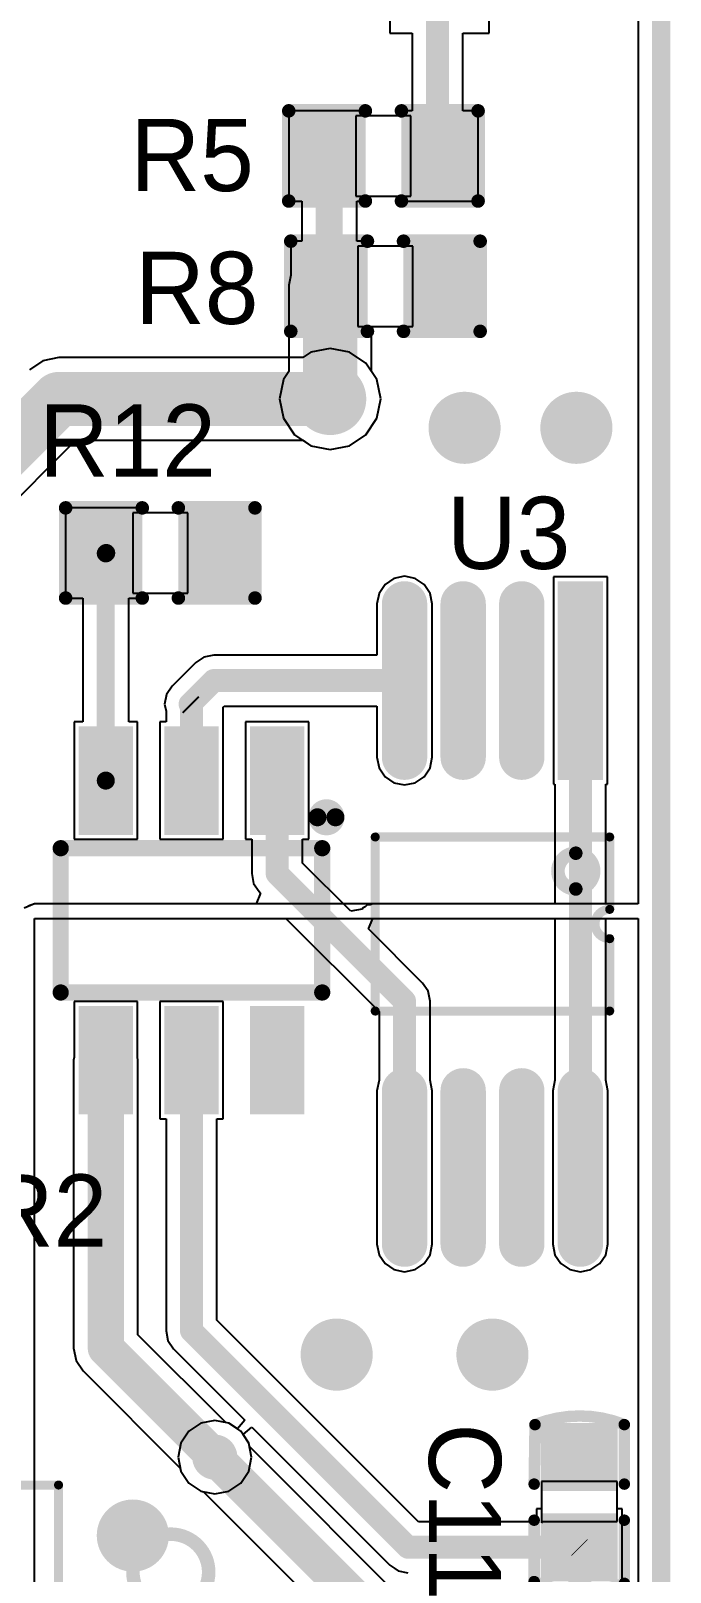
# Model space of a CAD drawing. Extents: x 10.58 to 11.54, y 9.91 to 15.27.
# Drawn here: x 11.142 to 11.421, y 11.037 to 11.71 of the extents above; entities that cross this region are included whole.
import ezdxf

# ---------------------------------------------------------------- set-up
doc = ezdxf.new("R2010")
doc.units = 0
doc.layers.get('0').update_dxf_attribs({"linetype": 'CONTINUOUS'})
for name, color, linetype in [('BOTTOMLAYER', 5, 'CONTINUOUS'), ('KEEPOUTLAYER', 6, 'CONTINUOUS'), ('MULTILAYER', 9, 'CONTINUOUS'), ('TOPLAYER', 1, 'CONTINUOUS'), ('TOPOVERLAY', 2, 'CONTINUOUS'), ('TOPPASTE', 8, 'CONTINUOUS'), ('TOPSOLDER', 216, 'CONTINUOUS'), ('VIAHOLELAYER', 16, 'CONTINUOUS')]:
    doc.layers.add(name, color=color, linetype=linetype)

# ---------------------------------------------------------------- blocks, each defined once
blk = doc.blocks.new('TSSOP8_7')
at = {"layer": 'TOPLAYER', "const_width": 0.011811}
for points in [[(0.246063, 0), (0.179134, 0)], [(0.033465, -0.025591), (-0.033465, -0.025591)], [(0.246063, -0.025591), (0.179134, -0.025591)], [(0.033465, -0.051181), (-0.033465, -0.051181)], [(0.246063, -0.051181), (0.179134, -0.051181)], [(0.033465, -0.076772), (-0.033465, -0.076772)], [(0.246063, -0.076772), (0.179134, -0.076772)]]:
    blk.add_lwpolyline(points, dxfattribs=at)
at = {"layer": 'TOPLAYER', "const_width": 0.005906}
for points in [[(0.176181, 0, 1), (0.182087, 0, 1)], [(0.24311, 0, 1), (0.249016, 0, 1)], [(-0.036417, -0.025591, 1), (-0.030512, -0.025591, 1)], [(0.030512, -0.025591, 1), (0.036417, -0.025591, 1)], [(0.176181, -0.025591, 1), (0.182087, -0.025591, 1)], [(0.24311, -0.025591, 1), (0.249016, -0.025591, 1)], [(-0.036417, -0.051181, 1), (-0.030512, -0.051181, 1)], [(0.030512, -0.051181, 1), (0.036417, -0.051181, 1)], [(0.176181, -0.051181, 1), (0.182087, -0.051181, 1)], [(0.24311, -0.051181, 1), (0.249016, -0.051181, 1)], [(-0.036417, -0.076772, 1), (-0.030512, -0.076772, 1)], [(0.030512, -0.076772, 1), (0.036417, -0.076772, 1)], [(0.176181, -0.076772, 1), (0.182087, -0.076772, 1)], [(0.24311, -0.076772, 1), (0.249016, -0.076772, 1)]]:
    blk.add_lwpolyline(points, format="xyb", close=True, dxfattribs=at)
at = {"layer": 'TOPLAYER'}
blk.add_solid([(-0.03937, -0.005906), (0.03937, -0.005906), (-0.03937, 0.005906), (0.03937, 0.005906)], dxfattribs=at)
at = {"layer": 'TOPOVERLAY'}
for points, const_width in [([(0.067323, 0.012795, 1), (0.069291, 0.012795, 1)], 0.001969), ([(0.067323, 0.012795, 1), (0.069291, 0.012795, 1)], 0.001969), ([(0.098917, 0.012795, 1), (0.100886, 0.012795, 1)], 0.001969), ([(0.098917, 0.012795, 1), (0.100886, 0.012795, 1)], 0.001969), ([(0.111713, 0.012795, 1), (0.113681, 0.012795, 1)], 0.001969), ([(0.111713, 0.012795, 1), (0.113681, 0.012795, 1)], 0.001969), ([(0.143307, 0.012795, 1), (0.145276, 0.012795, 1)], 0.001969), ([(0.143307, 0.012795, 1), (0.145276, 0.012795, 1)], 0.001969), ([(0.091, -0.002, 1), (0.07538, -0.002, 1)], 0.005906), ([(0.073903, -0.002, 1), (0.076856, -0.002, 1)], 0.002953), ([(0.089524, -0.002, 1), (0.092476, -0.002, 1)], 0.002953), ([(0.067323, -0.089567, 1), (0.069291, -0.089567, 1)], 0.001969), ([(0.067323, -0.089567, 1), (0.069291, -0.089567, 1)], 0.001969), ([(0.143307, -0.089567, 1), (0.145276, -0.089567, 1)], 0.001969), ([(0.143307, -0.089567, 1), (0.145276, -0.089567, 1)], 0.001969)]:
    blk.add_lwpolyline(points, format="xyb", close=True, dxfattribs=dict(at, const_width=const_width))
at = {"layer": 'TOPOVERLAY', "const_width": 0.003937}
for points in [[(0.068307, -0.089567), (0.068307, 0.012795)], [(0.099902, 0.012795), (0.068307, 0.012795)], [(0.144291, 0.012795), (0.112697, 0.012795)], [(0.144291, -0.089567), (0.144291, 0.012795)], [(0.144291, -0.089567), (0.068307, -0.089567)]]:
    blk.add_lwpolyline(points, dxfattribs=at)
blk.add_lwpolyline([(0.112697, 0.012795, -1), (0.099902, 0.012795)], format="xyb", dxfattribs=at)
at = {"layer": 'TOPPASTE', "const_width": 0.011811}
for points in [[(0.246063, 0), (0.179134, 0)], [(0.033465, -0.025591), (-0.033465, -0.025591)], [(0.246063, -0.025591), (0.179134, -0.025591)], [(0.033465, -0.051181), (-0.033465, -0.051181)], [(0.246063, -0.051181), (0.179134, -0.051181)], [(0.033465, -0.076772), (-0.033465, -0.076772)], [(0.246063, -0.076772), (0.179134, -0.076772)]]:
    blk.add_lwpolyline(points, dxfattribs=at)
at = {"layer": 'TOPPASTE', "const_width": 0.005906}
for points in [[(0.176181, 0, 1), (0.182087, 0, 1)], [(0.24311, 0, 1), (0.249016, 0, 1)], [(-0.036417, -0.025591, 1), (-0.030512, -0.025591, 1)], [(0.030512, -0.025591, 1), (0.036417, -0.025591, 1)], [(0.176181, -0.025591, 1), (0.182087, -0.025591, 1)], [(0.24311, -0.025591, 1), (0.249016, -0.025591, 1)], [(-0.036417, -0.051181, 1), (-0.030512, -0.051181, 1)], [(0.030512, -0.051181, 1), (0.036417, -0.051181, 1)], [(0.176181, -0.051181, 1), (0.182087, -0.051181, 1)], [(0.24311, -0.051181, 1), (0.249016, -0.051181, 1)], [(-0.036417, -0.076772, 1), (-0.030512, -0.076772, 1)], [(0.030512, -0.076772, 1), (0.036417, -0.076772, 1)], [(0.176181, -0.076772, 1), (0.182087, -0.076772, 1)], [(0.24311, -0.076772, 1), (0.249016, -0.076772, 1)]]:
    blk.add_lwpolyline(points, format="xyb", close=True, dxfattribs=at)
at = {"layer": 'TOPPASTE'}
blk.add_solid([(-0.03937, -0.005906), (0.03937, -0.005906), (-0.03937, 0.005906), (0.03937, 0.005906)], dxfattribs=at)
at = {"layer": 'TOPSOLDER', "const_width": 0.019811}
for points in [[(0.246063, 0), (0.179134, 0)], [(0.033465, -0.025591), (-0.033465, -0.025591)], [(0.246063, -0.025591), (0.179134, -0.025591)], [(0.033465, -0.051181), (-0.033465, -0.051181)], [(0.246063, -0.051181), (0.179134, -0.051181)], [(0.033465, -0.076772), (-0.033465, -0.076772)], [(0.246063, -0.076772), (0.179134, -0.076772)]]:
    blk.add_lwpolyline(points, dxfattribs=at)
at = {"layer": 'TOPSOLDER', "const_width": 0.009905}
for points in [[(0.174181, 0, 1), (0.184086, 0, 1)], [(0.24111, 0, 1), (0.251016, 0, 1)], [(-0.038417, -0.025591, 1), (-0.028512, -0.025591, 1)], [(0.028512, -0.025591, 1), (0.038417, -0.025591, 1)], [(0.174181, -0.025591, 1), (0.184086, -0.025591, 1)], [(0.24111, -0.025591, 1), (0.251016, -0.025591, 1)], [(-0.038417, -0.051181, 1), (-0.028512, -0.051181, 1)], [(0.028512, -0.051181, 1), (0.038417, -0.051181, 1)], [(0.174181, -0.051181, 1), (0.184086, -0.051181, 1)], [(0.24111, -0.051181, 1), (0.251016, -0.051181, 1)], [(-0.038417, -0.076772, 1), (-0.028512, -0.076772, 1)], [(0.028512, -0.076772, 1), (0.038417, -0.076772, 1)], [(0.174181, -0.076772, 1), (0.184086, -0.076772, 1)], [(0.24111, -0.076772, 1), (0.251016, -0.076772, 1)]]:
    blk.add_lwpolyline(points, format="xyb", close=True, dxfattribs=at)
at = {"layer": 'TOPSOLDER'}
blk.add_solid([(-0.04337, -0.009905), (0.04337, -0.009905), (-0.04337, 0.009905), (0.04337, 0.009905)], dxfattribs=at)
blk = doc.blocks.new('SOT_23_6L_9')
at = {"layer": 'TOPLAYER'}
for points in [[(-0.045276, 0.080709), (-0.045276, 0.041339), (-0.029528, 0.080709), (-0.029528, 0.041339)], [(-0.007874, 0.080709), (-0.007874, 0.041339), (0.007874, 0.080709), (0.007874, 0.041339)], [(0.029528, 0.080709), (0.029528, 0.041339), (0.045276, 0.080709), (0.045276, 0.041339)], [(-0.045276, -0.041339), (-0.045276, -0.080709), (-0.029528, -0.041339), (-0.029528, -0.080709)], [(-0.007874, -0.041339), (-0.007874, -0.080709), (0.007874, -0.041339), (0.007874, -0.080709)], [(0.029528, -0.041339), (0.029528, -0.080709), (0.045276, -0.041339), (0.045276, -0.080709)]]:
    blk.add_solid(points, dxfattribs=at)
at = {"layer": 'TOPOVERLAY', "const_width": 0.007087}
for points in [[(-0.057087, 0.031496), (-0.057087, -0.031496)], [(0.057087, 0.031496), (-0.057087, 0.031496)], [(0.057087, 0.031496), (0.057087, -0.031496)], [(0.057087, -0.031496), (-0.057087, -0.031496)]]:
    blk.add_lwpolyline(points, dxfattribs=at)
at = {"layer": 'TOPOVERLAY'}
for points, const_width in [([(-0.058858, 0.031496, 1), (-0.055315, 0.031496, 1)], 0.003543), ([(-0.058858, 0.031496, 1), (-0.055315, 0.031496, 1)], 0.003543), ([(0.055315, 0.031496, 1), (0.058858, 0.031496, 1)], 0.003543), ([(0.055315, 0.031496, 1), (0.058858, 0.031496, 1)], 0.003543), ([(-0.058858, -0.031496, 1), (-0.055315, -0.031496, 1)], 0.003543), ([(-0.058858, -0.031496, 1), (-0.055315, -0.031496, 1)], 0.003543), ([(0.055315, -0.031496, 1), (0.058858, -0.031496, 1)], 0.003543), ([(0.055315, -0.031496, 1), (0.058858, -0.031496, 1)], 0.003543), ([(-0.055, -0.045, 1), (-0.062874, -0.045, 1)], 0.007874), ([(-0.064842, -0.045, 1), (-0.060906, -0.045, 1)], 0.003937), ([(-0.056968, -0.045, 1), (-0.053032, -0.045, 1)], 0.003937)]:
    blk.add_lwpolyline(points, format="xyb", close=True, dxfattribs=dict(at, const_width=const_width))
at = {"layer": 'TOPPASTE'}
for points in [[(-0.045276, 0.080709), (-0.045276, 0.041339), (-0.029528, 0.080709), (-0.029528, 0.041339)], [(-0.007874, 0.080709), (-0.007874, 0.041339), (0.007874, 0.080709), (0.007874, 0.041339)], [(0.029528, 0.080709), (0.029528, 0.041339), (0.045276, 0.080709), (0.045276, 0.041339)], [(-0.045276, -0.041339), (-0.045276, -0.080709), (-0.029528, -0.041339), (-0.029528, -0.080709)], [(-0.007874, -0.041339), (-0.007874, -0.080709), (0.007874, -0.041339), (0.007874, -0.080709)], [(0.029528, -0.041339), (0.029528, -0.080709), (0.045276, -0.041339), (0.045276, -0.080709)]]:
    blk.add_solid(points, dxfattribs=at)
at = {"layer": 'TOPSOLDER'}
for points in [[(-0.049276, 0.084709), (-0.049276, 0.037339), (-0.025528, 0.084709), (-0.025528, 0.037339)], [(-0.011874, 0.084709), (-0.011874, 0.037339), (0.011874, 0.084709), (0.011874, 0.037339)], [(0.025528, 0.084709), (0.025528, 0.037339), (0.049276, 0.084709), (0.049276, 0.037339)], [(-0.049276, -0.037339), (-0.049276, -0.084709), (-0.025528, -0.037339), (-0.025528, -0.084709)], [(-0.011874, -0.037339), (-0.011874, -0.084709), (0.011874, -0.037339), (0.011874, -0.084709)], [(0.025528, -0.037339), (0.025528, -0.084709), (0.049276, -0.037339), (0.049276, -0.084709)]]:
    blk.add_solid(points, dxfattribs=at)
blk = doc.blocks.new('R_0402_25')
at = {"layer": 'TOPLAYER'}
for p, q in [((0.017, 0.0175), (-0.007, 0.0175)), ((-0.007, 0.0175), (-0.007, -0.0175)), ((0.017, -0.0175), (0.017, 0.0175)), ((-0.007, -0.0175), (0.017, -0.0175))]:
    blk.add_line(p, q, dxfattribs=at)
for points in [[(-0.006811, -0.01378), (-0.006811, 0.01378), (-0.030433, -0.01378), (-0.030433, 0.01378)], [(0.040433, -0.01378), (0.040433, 0.01378), (0.016811, -0.01378), (0.016811, 0.01378)]]:
    blk.add_solid(points, dxfattribs=at)
at = {"layer": 'TOPOVERLAY', "const_width": 0.005906}
for points in [[(-0.002874, 0.019685), (-0.036339, 0.019685)], [(-0.036339, 0.019685), (-0.036339, -0.019685)], [(0.046339, 0.019685), (0.012874, 0.019685)], [(0.046339, 0.019685), (0.046339, -0.019685)], [(-0.002874, -0.019685), (-0.036339, -0.019685)], [(0.046339, -0.019685), (0.012874, -0.019685)]]:
    blk.add_lwpolyline(points, dxfattribs=at)
at = {"layer": 'TOPOVERLAY', "const_width": 0.002953}
for points in [[(-0.037815, 0.019685, 1), (-0.034862, 0.019685, 1)], [(-0.037815, 0.019685, 1), (-0.034862, 0.019685, 1)], [(-0.00435, 0.019685, 1), (-0.001398, 0.019685, 1)], [(0.011398, 0.019685, 1), (0.01435, 0.019685, 1)], [(0.044862, 0.019685, 1), (0.047815, 0.019685, 1)], [(0.044862, 0.019685, 1), (0.047815, 0.019685, 1)], [(-0.037815, -0.019685, 1), (-0.034862, -0.019685, 1)], [(-0.037815, -0.019685, 1), (-0.034862, -0.019685, 1)], [(-0.00435, -0.019685, 1), (-0.001398, -0.019685, 1)], [(0.011398, -0.019685, 1), (0.01435, -0.019685, 1)], [(0.044862, -0.019685, 1), (0.047815, -0.019685, 1)], [(0.044862, -0.019685, 1), (0.047815, -0.019685, 1)]]:
    blk.add_lwpolyline(points, format="xyb", close=True, dxfattribs=at)
at = {"layer": 'TOPPASTE'}
for points in [[(-0.006811, -0.01378), (-0.006811, 0.01378), (-0.030433, -0.01378), (-0.030433, 0.01378)], [(0.040433, -0.01378), (0.040433, 0.01378), (0.016811, -0.01378), (0.016811, 0.01378)]]:
    blk.add_solid(points, dxfattribs=at)
at = {"layer": 'TOPSOLDER'}
for points in [[(-0.002811, -0.01778), (-0.002811, 0.01778), (-0.034433, -0.01778), (-0.034433, 0.01778)], [(0.044433, -0.01778), (0.044433, 0.01778), (0.012811, -0.01778), (0.012811, 0.01778)]]:
    blk.add_solid(points, dxfattribs=at)
blk = doc.blocks.new('R_0402_29')
at = {"layer": 'TOPLAYER'}
for p, q in [((0.017, 0.0175), (-0.007, 0.0175)), ((-0.007, 0.0175), (-0.007, -0.0175)), ((0.017, -0.0175), (0.017, 0.0175)), ((-0.007, -0.0175), (0.017, -0.0175))]:
    blk.add_line(p, q, dxfattribs=at)
for points in [[(-0.006811, -0.01378), (-0.006811, 0.01378), (-0.030433, -0.01378), (-0.030433, 0.01378)], [(0.040433, -0.01378), (0.040433, 0.01378), (0.016811, -0.01378), (0.016811, 0.01378)]]:
    blk.add_solid(points, dxfattribs=at)
at = {"layer": 'TOPOVERLAY', "const_width": 0.005906}
for points in [[(-0.036339, 0.019685), (-0.002874, 0.019685)], [(-0.036339, -0.019685), (-0.036339, 0.019685)], [(0.012874, 0.019685), (0.046339, 0.019685)], [(0.046339, -0.019685), (0.046339, 0.019685)], [(-0.036339, -0.019685), (-0.002874, -0.019685)], [(0.012874, -0.019685), (0.046339, -0.019685)]]:
    blk.add_lwpolyline(points, dxfattribs=at)
at = {"layer": 'TOPOVERLAY', "const_width": 0.002953}
for points in [[(-0.037815, 0.019685, 1), (-0.034862, 0.019685, 1)], [(-0.037815, 0.019685, 1), (-0.034862, 0.019685, 1)], [(-0.00435, 0.019685, 1), (-0.001398, 0.019685, 1)], [(0.011398, 0.019685, 1), (0.01435, 0.019685, 1)], [(0.044862, 0.019685, 1), (0.047815, 0.019685, 1)], [(0.044862, 0.019685, 1), (0.047815, 0.019685, 1)], [(-0.037815, -0.019685, 1), (-0.034862, -0.019685, 1)], [(-0.037815, -0.019685, 1), (-0.034862, -0.019685, 1)], [(-0.00435, -0.019685, 1), (-0.001398, -0.019685, 1)], [(0.011398, -0.019685, 1), (0.01435, -0.019685, 1)], [(0.044862, -0.019685, 1), (0.047815, -0.019685, 1)], [(0.044862, -0.019685, 1), (0.047815, -0.019685, 1)]]:
    blk.add_lwpolyline(points, format="xyb", close=True, dxfattribs=at)
at = {"layer": 'TOPPASTE'}
for points in [[(-0.006811, -0.01378), (-0.006811, 0.01378), (-0.030433, -0.01378), (-0.030433, 0.01378)], [(0.040433, -0.01378), (0.040433, 0.01378), (0.016811, -0.01378), (0.016811, 0.01378)]]:
    blk.add_solid(points, dxfattribs=at)
at = {"layer": 'TOPSOLDER'}
for points in [[(-0.002811, -0.01778), (-0.002811, 0.01778), (-0.034433, -0.01778), (-0.034433, 0.01778)], [(0.044433, -0.01778), (0.044433, 0.01778), (0.012811, -0.01778), (0.012811, 0.01778)]]:
    blk.add_solid(points, dxfattribs=at)
blk = doc.blocks.new('R_0402_30')
at = {"layer": 'TOPLAYER'}
for p, q in [((0.017, 0.0175), (-0.007, 0.0175)), ((-0.007, 0.0175), (-0.007, -0.0175)), ((0.017, -0.0175), (0.017, 0.0175)), ((-0.007, -0.0175), (0.017, -0.0175))]:
    blk.add_line(p, q, dxfattribs=at)
for points in [[(-0.006811, -0.01378), (-0.006811, 0.01378), (-0.030433, -0.01378), (-0.030433, 0.01378)], [(0.040433, -0.01378), (0.040433, 0.01378), (0.016811, -0.01378), (0.016811, 0.01378)]]:
    blk.add_solid(points, dxfattribs=at)
at = {"layer": 'TOPOVERLAY', "const_width": 0.005906}
for points in [[(-0.036339, 0.019685), (-0.002874, 0.019685)], [(-0.036339, -0.019685), (-0.036339, 0.019685)], [(0.012874, 0.019685), (0.046339, 0.019685)], [(0.046339, -0.019685), (0.046339, 0.019685)], [(-0.036339, -0.019685), (-0.002874, -0.019685)], [(0.012874, -0.019685), (0.046339, -0.019685)]]:
    blk.add_lwpolyline(points, dxfattribs=at)
at = {"layer": 'TOPOVERLAY', "const_width": 0.002953}
for points in [[(-0.037815, 0.019685, 1), (-0.034862, 0.019685, 1)], [(-0.037815, 0.019685, 1), (-0.034862, 0.019685, 1)], [(-0.00435, 0.019685, 1), (-0.001398, 0.019685, 1)], [(0.011398, 0.019685, 1), (0.01435, 0.019685, 1)], [(0.044862, 0.019685, 1), (0.047815, 0.019685, 1)], [(0.044862, 0.019685, 1), (0.047815, 0.019685, 1)], [(-0.037815, -0.019685, 1), (-0.034862, -0.019685, 1)], [(-0.037815, -0.019685, 1), (-0.034862, -0.019685, 1)], [(-0.00435, -0.019685, 1), (-0.001398, -0.019685, 1)], [(0.011398, -0.019685, 1), (0.01435, -0.019685, 1)], [(0.044862, -0.019685, 1), (0.047815, -0.019685, 1)], [(0.044862, -0.019685, 1), (0.047815, -0.019685, 1)]]:
    blk.add_lwpolyline(points, format="xyb", close=True, dxfattribs=at)
at = {"layer": 'TOPPASTE'}
for points in [[(-0.006811, -0.01378), (-0.006811, 0.01378), (-0.030433, -0.01378), (-0.030433, 0.01378)], [(0.040433, -0.01378), (0.040433, 0.01378), (0.016811, -0.01378), (0.016811, 0.01378)]]:
    blk.add_solid(points, dxfattribs=at)
at = {"layer": 'TOPSOLDER'}
for points in [[(-0.002811, -0.01778), (-0.002811, 0.01778), (-0.034433, -0.01778), (-0.034433, 0.01778)], [(0.044433, -0.01778), (0.044433, 0.01778), (0.012811, -0.01778), (0.012811, 0.01778)]]:
    blk.add_solid(points, dxfattribs=at)
blk = doc.blocks.new('TU1501WNR_3PS_VOID___NL_37')
at = {"layer": 'TOPLAYER'}
for points in [[(0.074803, -0.00315), (0.102362, -0.00315), (0.074803, 0.130709), (0.102362, 0.130709)], [(0.133858, -0.00315), (0.161417, -0.00315), (0.133858, 0.130709), (0.161417, 0.130709)], [(0.192913, -0.00315), (0.220472, -0.00315), (0.192913, 0.130709), (0.220472, 0.130709)], [(-0.035827, -0.133402), (0.027165, -0.133402), (-0.035827, -0.058598), (0.027165, -0.058598)], [(0.268504, -0.133402), (0.331496, -0.133402), (0.268504, -0.058598), (0.331496, -0.058598)]]:
    blk.add_solid(points, dxfattribs=at)
at = {"layer": 'TOPOVERLAY', "const_width": 0.005906}
blk.add_lwpolyline([(0.054521, 0.047968, -64.078045), (0.054553, 0.049)], format="xyb", dxfattribs=at)
at = {"layer": 'TOPOVERLAY'}
for points, const_width in [([(0.053044, 0.047968, 1), (0.055997, 0.047968, 1)], 0.002953), ([(0.053076, 0.049, 1), (0.056029, 0.049, 1)], 0.002953), ([(-0.000984, 0, 1), (0.000984, 0, 1)], 0.001969), ([(-0.000984, 0, 1), (0.000984, 0, 1)], 0.001969), ([(0.294016, 0, 1), (0.295984, 0, 1)], 0.001969), ([(0.294016, 0, 1), (0.295984, 0, 1)], 0.001969), ([(-0.000984, -0.169291, 1), (0.000984, -0.169291, 1)], 0.001969), ([(-0.000984, -0.169291, 1), (0.000984, -0.169291, 1)], 0.001969), ([(0.294016, -0.169291, 1), (0.295984, -0.169291, 1)], 0.001969), ([(0.294016, -0.169291, 1), (0.295984, -0.169291, 1)], 0.001969)]:
    blk.add_lwpolyline(points, format="xyb", close=True, dxfattribs=dict(at, const_width=const_width))
at = {"layer": 'TOPOVERLAY', "const_width": 0.003937}
for points in [[(0.295, 0), (0, 0)], [(0, -0.169291), (0, 0)], [(0.295, -0.169291), (0.295, 0)], [(0.295, -0.169291), (0, -0.169291)]]:
    blk.add_lwpolyline(points, dxfattribs=at)
at = {"layer": 'TOPPASTE'}
for points in [[(0.074803, -0.00315), (0.102362, -0.00315), (0.074803, 0.130709), (0.102362, 0.130709)], [(0.133858, -0.00315), (0.161417, -0.00315), (0.133858, 0.130709), (0.161417, 0.130709)], [(0.192913, -0.00315), (0.220472, -0.00315), (0.192913, 0.130709), (0.220472, 0.130709)], [(-0.035827, -0.133402), (0.027165, -0.133402), (-0.035827, -0.058598), (0.027165, -0.058598)], [(0.268504, -0.133402), (0.331496, -0.133402), (0.268504, -0.058598), (0.331496, -0.058598)]]:
    blk.add_solid(points, dxfattribs=at)
at = {"layer": 'TOPSOLDER'}
for points in [[(0.070803, -0.00715), (0.106362, -0.00715), (0.070803, 0.134709), (0.106362, 0.134709)], [(0.129858, -0.00715), (0.165417, -0.00715), (0.129858, 0.134709), (0.165417, 0.134709)], [(0.188913, -0.00715), (0.224472, -0.00715), (0.188913, 0.134709), (0.224472, 0.134709)], [(-0.039827, -0.137402), (0.031165, -0.137402), (-0.039827, -0.054599), (0.031165, -0.054599)], [(0.264504, -0.137402), (0.335496, -0.137402), (0.264504, -0.054599), (0.335496, -0.054599)]]:
    blk.add_solid(points, dxfattribs=at)
blk = doc.blocks.new('C_0402_57')
at = {"layer": 'TOPLAYER'}
for p, q in [((0.008518, 0.0165), (-0.008982, 0.0165)), ((-0.008982, 0.0165), (-0.008982, -0.0165)), ((0.008518, -0.016), (0.008518, 0.0165)), ((-0.008982, -0.0165), (0.009018, -0.0165)), ((0.009018, -0.0165), (0.008518, -0.016))]:
    blk.add_line(p, q, dxfattribs=at)
for points in [[(-0.00884, -0.012795), (-0.00884, 0.012795), (-0.030494, -0.012795), (-0.030494, 0.012795)], [(0.03053, -0.012795), (0.03053, 0.012795), (0.008876, -0.012795), (0.008876, 0.012795)]]:
    blk.add_solid(points, dxfattribs=at)
at = {"layer": 'TOPOVERLAY', "const_width": 0.005}
for points in [[(-0.03382, -0.019341, -0.193022), (-0.033854, 0.01965)], [(0.035464, 0.019716, -0.191665), (0.034708, -0.019637)]]:
    blk.add_lwpolyline(points, format="xyb", dxfattribs=at)
at = {"layer": 'TOPOVERLAY', "const_width": 0.0025}
for points in [[(-0.035104, 0.01965, 1), (-0.032604, 0.01965, 1)], [(-0.03509, 0.019685, 1), (-0.03259, 0.019685, 1)], [(-0.009106, 0.019685, 1), (-0.006606, 0.019685, 1)], [(0.006642, 0.019685, 1), (0.009142, 0.019685, 1)], [(0.034214, 0.019716, 1), (0.036714, 0.019716, 1)], [(0.034225, 0.019685, 1), (0.036726, 0.019685, 1)], [(-0.03509, -0.019291, 1), (-0.03259, -0.019291, 1)], [(-0.03507, -0.019341, 1), (-0.03257, -0.019341, 1)], [(-0.009106, -0.019685, 1), (-0.006606, -0.019685, 1)], [(0.006642, -0.019685, 1), (0.009142, -0.019685, 1)], [(0.033438, -0.019685, 1), (0.035938, -0.019685, 1)], [(0.033458, -0.019637, 1), (0.035958, -0.019637, 1)]]:
    blk.add_lwpolyline(points, format="xyb", close=True, dxfattribs=at)
at = {"layer": 'TOPOVERLAY', "const_width": 0.005}
for points in [[(-0.007856, 0.019685), (-0.03384, 0.019685)], [(0.035476, 0.019685), (0.007892, 0.019685)], [(-0.007856, -0.019685), (-0.03384, -0.019291)], [(0.034688, -0.019685), (0.007892, -0.019685)]]:
    blk.add_lwpolyline(points, dxfattribs=at)
at = {"layer": 'TOPPASTE'}
for points in [[(-0.00884, -0.012795), (-0.00884, 0.012795), (-0.030494, -0.012795), (-0.030494, 0.012795)], [(0.03053, -0.012795), (0.03053, 0.012795), (0.008876, -0.012795), (0.008876, 0.012795)]]:
    blk.add_solid(points, dxfattribs=at)
at = {"layer": 'TOPSOLDER'}
for points in [[(-0.00484, -0.016795), (-0.00484, 0.016795), (-0.034494, -0.016795), (-0.034494, 0.016795)], [(0.03453, -0.016795), (0.03453, 0.016795), (0.004876, -0.016795), (0.004876, 0.016795)]]:
    blk.add_solid(points, dxfattribs=at)

msp = doc.modelspace()

# ---------------------------------------------------------------- linework, layer by layer
at = {"layer": 'BOTTOMLAYER'}
for p, q in [((11.406985, 12.641469), (11.406985, 11.328965)), ((11.264083, 11.569742), (11.260591, 11.567408)), ((11.272532, 11.571422), (11.264083, 11.569742)), ((11.280981, 11.569742), (11.272532, 11.571422)), ((11.288143, 11.564956), (11.280981, 11.569742)), ((11.147115, 11.566033), (11.141255, 11.562117)), ((11.154028, 11.567408), (11.147115, 11.566033)), ((11.260591, 11.567408), (11.154028, 11.567408)), ((11.292929, 11.557793), (11.288143, 11.564956)), ((11.29461, 11.549345), (11.292929, 11.557793)), ((11.292929, 11.540896), (11.29461, 11.549345)), ((11.288143, 11.533733), (11.292929, 11.540896)), ((11.001226, 11.370996), (11.16151, 11.531281)), ((11.16151, 11.531281), (11.260591, 11.531281)), ((11.260591, 11.531281), (11.264083, 11.528947)), ((11.264083, 11.528947), (11.272532, 11.527267)), ((11.272532, 11.527267), (11.280981, 11.528947)), ((11.280981, 11.528947), (11.288143, 11.533733)), ((11.143398, 11.328965), (11.138878, 11.327093)), ((11.406985, 11.328965), (11.143398, 11.328965)), ((11.143398, 10.696589), (11.143398, 11.322573)), ((11.143398, 11.322573), (11.406985, 11.322573)), ((11.406985, 11.322573), (11.406985, 10.933762)), ((11.210785, 11.098691), (11.207304, 11.093481)), ((11.215994, 11.102171), (11.210785, 11.098691)), ((11.222138, 11.103393), (11.215994, 11.102171)), ((11.228283, 11.102171), (11.222138, 11.103393)), ((11.233492, 11.098691), (11.228283, 11.102171)), ((11.236973, 11.093481), (11.233492, 11.098691)), ((11.207304, 11.093481), (11.206082, 11.087337)), ((11.237272, 11.091979), (11.236973, 11.093481)), ((11.379039, 10.950212), (11.237272, 11.091979)), ((11.206082, 11.087337), (11.207304, 11.081192)), ((11.207304, 11.081192), (11.210785, 11.075983)), ((11.210785, 11.075983), (11.215994, 11.072503)), ((11.215994, 11.072503), (11.217262, 11.07225)), ((11.217262, 11.07225), (11.35917, 10.930343))]:
    msp.add_line(p, q, dxfattribs=at)
for points, const_width in [([(11.264658, 11.549345, 1), (11.280406, 11.549345, 1)], 0.015748), ([(11.148122, 11.549345, 1), (11.159933, 11.549345, 1)], 0.011811), ([(11.148122, 11.549345, 1), (11.159933, 11.549345, 1)], 0.011811), ([(11.266626, 11.549345, 1), (11.278438, 11.549345, 1)], 0.011811), ([(11.323319, 11.536746, 1), (11.339067, 11.536746, 1)], 0.015748), ([(11.372138, 11.536746, 1), (11.387886, 11.536746, 1)], 0.015748), ([(11.267485, 11.132101, 1), (11.283233, 11.132101, 1)], 0.015748), ([(11.335485, 11.132101, 1), (11.351233, 11.132101, 1)], 0.015748), ([(11.217217, 11.087337, 1), (11.22706, 11.087337, 1)], 0.009843), ([(11.218201, 11.087337, 1), (11.226075, 11.087337, 1)], 0.007874), ([(11.218201, 11.087243, 1), (11.226075, 11.087243, 1)], 0.007874), ([(11.218201, 11.087243, 1), (11.226075, 11.087243, 1)], 0.007874), ([(11.178485, 11.053101, 1), (11.194233, 11.053101, 1)], 0.015748)]:
    msp.add_lwpolyline(points, format="xyb", close=True, dxfattribs=dict(at, const_width=const_width))
for points, const_width in [([(10.983162, 11.378478), (11.154028, 11.549345)], 0.023622), ([(11.154028, 11.549345), (11.272532, 11.549345)], 0.023622), ([(11.222138, 11.087243), (11.222138, 11.087337)], 0.015748), ([(11.222138, 11.087243), (11.380881, 10.928501)], 0.015748)]:
    msp.add_lwpolyline(points, dxfattribs=dict(at, const_width=const_width))
at = {"layer": 'KEEPOUTLAYER', "const_width": 0.007874}
msp.add_lwpolyline([(11.417021, 10.696586), (11.417021, 12.641469)], dxfattribs=at)
at = {"layer": 'MULTILAYER'}
for points, const_width in [([(11.264658, 11.549345, 1), (11.280406, 11.549345, 1)], 0.015748), ([(11.323319, 11.536746, 1), (11.339067, 11.536746, 1)], 0.015748), ([(11.372138, 11.536746, 1), (11.387886, 11.536746, 1)], 0.015748), ([(11.267485, 11.132101, 1), (11.283233, 11.132101, 1)], 0.015748), ([(11.335485, 11.132101, 1), (11.351233, 11.132101, 1)], 0.015748), ([(11.217217, 11.087337, 1), (11.22706, 11.087337, 1)], 0.009843), ([(11.178485, 11.053101, 1), (11.194233, 11.053101, 1)], 0.015748)]:
    msp.add_lwpolyline(points, format="xyb", close=True, dxfattribs=dict(at, const_width=const_width))
at = {"layer": 'TOPLAYER'}
for p, q in [((11.406985, 12.641469), (11.406985, 11.328965)), ((11.298619, 11.756364), (11.298619, 11.70912)), ((11.341926, 11.70912), (11.341926, 11.756364)), ((11.298619, 11.70912), (11.308262, 11.70912)), ((11.308262, 11.70912), (11.308262, 11.675129)), ((11.3305, 11.675129), (11.3305, 11.70912)), ((11.3305, 11.70912), (11.341926, 11.70912)), ((11.289853, 11.675129), (11.25442, 11.675129)), ((11.25442, 11.675129), (11.25442, 11.635759)), ((11.289853, 11.672944), (11.289853, 11.675129)), ((11.301664, 11.672944), (11.289853, 11.672944)), ((11.308262, 11.675129), (11.301664, 11.675129)), ((11.301664, 11.675129), (11.301664, 11.672944)), ((11.337097, 11.675129), (11.3305, 11.675129)), ((11.337097, 11.635759), (11.337097, 11.675129)), ((11.25442, 11.635759), (11.260094, 11.635759)), ((11.260094, 11.635759), (11.260094, 11.618229)), ((11.284179, 11.618229), (11.284179, 11.635759)), ((11.284179, 11.635759), (11.289853, 11.635759)), ((11.289853, 11.635759), (11.289853, 11.637944)), ((11.289853, 11.637944), (11.301664, 11.637944)), ((11.301664, 11.637944), (11.301664, 11.635759)), ((11.301664, 11.635759), (11.337097, 11.635759)), ((11.260094, 11.618229), (11.25532, 11.618229)), ((11.25532, 11.618229), (11.25532, 11.603331)), ((11.290753, 11.618229), (11.284179, 11.618229)), ((11.290753, 11.616044), (11.290753, 11.618229)), ((11.308659, 11.616044), (11.290753, 11.616044)), ((11.308659, 11.581044), (11.308659, 11.616044)), ((11.25532, 11.603331), (11.254468, 11.599049)), ((11.254468, 11.599049), (11.254468, 11.561286)), ((11.290596, 11.561286), (11.290596, 11.578859)), ((11.290596, 11.578859), (11.290753, 11.578859)), ((11.290753, 11.578859), (11.290753, 11.581044)), ((11.290753, 11.581044), (11.308659, 11.581044)), ((11.252135, 11.557793), (11.250454, 11.549345)), ((11.254468, 11.561286), (11.252135, 11.557793)), ((11.292929, 11.557793), (11.290596, 11.561286)), ((11.29461, 11.549345), (11.292929, 11.557793)), ((11.250454, 11.549345), (11.252135, 11.540896)), ((11.292929, 11.540896), (11.29461, 11.549345)), ((11.252135, 11.540896), (11.256921, 11.533733)), ((11.288143, 11.533733), (11.292929, 11.540896)), ((11.256921, 11.533733), (11.264083, 11.528947)), ((11.264083, 11.528947), (11.272532, 11.527267)), ((11.272532, 11.527267), (11.280981, 11.528947)), ((11.280981, 11.528947), (11.288143, 11.533733)), ((11.192453, 11.501786), (11.15702, 11.501786)), ((11.15702, 11.501786), (11.15702, 11.462416)), ((11.192453, 11.499601), (11.192453, 11.501786)), ((11.210359, 11.499601), (11.192453, 11.499601)), ((11.210359, 11.464601), (11.210359, 11.499601)), ((11.296472, 11.468381), (11.293861, 11.464474)), ((11.300379, 11.470991), (11.296472, 11.468381)), ((11.304987, 11.471908), (11.300379, 11.470991)), ((11.309595, 11.470991), (11.304987, 11.471908)), ((11.313502, 11.468381), (11.309595, 11.470991)), ((11.316113, 11.464474), (11.313502, 11.468381)), ((11.39357, 11.471676), (11.369948, 11.471676)), ((11.369948, 11.471676), (11.369948, 11.381125)), ((11.39357, 11.381125), (11.39357, 11.471676)), ((11.15702, 11.462416), (11.164522, 11.462416)), ((11.164522, 11.462416), (11.164522, 11.408315)), ((11.184593, 11.408315), (11.184593, 11.462416)), ((11.184593, 11.462416), (11.192453, 11.462416)), ((11.192453, 11.462416), (11.192453, 11.464601)), ((11.192453, 11.464601), (11.210359, 11.464601)), ((11.293861, 11.464474), (11.292945, 11.459865)), ((11.317029, 11.459865), (11.316113, 11.464474)), ((11.292945, 11.459865), (11.292945, 11.43752)), ((11.317029, 11.392936), (11.317029, 11.459865)), ((11.213796, 11.434263), (11.203496, 11.423963)), ((11.217404, 11.436673), (11.213796, 11.434263)), ((11.221659, 11.43752), (11.217404, 11.436673)), ((11.292945, 11.43752), (11.221659, 11.43752)), ((11.221659, 11.43752), (11.221659, 11.43752)), ((11.201086, 11.420356), (11.20024, 11.416101)), ((11.203496, 11.423963), (11.201086, 11.420356)), ((11.20024, 11.416101), (11.20084, 11.413084)), ((11.225738, 11.414755), (11.226265, 11.415281)), ((11.225738, 11.408315), (11.225738, 11.414755)), ((11.226265, 11.415281), (11.292945, 11.415281)), ((11.292945, 11.415281), (11.292945, 11.392936)), ((11.164522, 11.408315), (11.160778, 11.408315)), ((11.160778, 11.408315), (11.160778, 11.357134)), ((11.188337, 11.408315), (11.184593, 11.408315)), ((11.188337, 11.357134), (11.188337, 11.408315)), ((11.20084, 11.408315), (11.198179, 11.408315)), ((11.198179, 11.408315), (11.198179, 11.357134)), ((11.20084, 11.413084), (11.20084, 11.408315)), ((11.225738, 11.357134), (11.225738, 11.408315)), ((11.225738, 11.408315), (11.225738, 11.408315)), ((11.26314, 11.408315), (11.235581, 11.408315)), ((11.235581, 11.408315), (11.235581, 11.357134)), ((11.26314, 11.357134), (11.26314, 11.408315)), ((11.292945, 11.392936), (11.293861, 11.388328)), ((11.293861, 11.388328), (11.296472, 11.384421)), ((11.313502, 11.384421), (11.316113, 11.388328)), ((11.316113, 11.388328), (11.317029, 11.392936)), ((11.296472, 11.384421), (11.300379, 11.38181)), ((11.300379, 11.38181), (11.304987, 11.380894)), ((11.304987, 11.380894), (11.309595, 11.38181)), ((11.309595, 11.38181), (11.313502, 11.384421)), ((11.369948, 11.381125), (11.37064, 11.381125)), ((11.37064, 11.381125), (11.37064, 11.328965)), ((11.392878, 11.328965), (11.392878, 11.381125)), ((11.392878, 11.381125), (11.39357, 11.381125)), ((11.160778, 11.357134), (11.188337, 11.357134)), ((11.198179, 11.357134), (11.225738, 11.357134)), ((11.235581, 11.357134), (11.238241, 11.357134)), ((11.238241, 11.357134), (11.238241, 11.342099)), ((11.26048, 11.346705), (11.26048, 11.357134)), ((11.26048, 11.357134), (11.26314, 11.357134)), ((11.281529, 11.325655), (11.26048, 11.346705)), ((11.238241, 11.342099), (11.238241, 11.342099)), ((11.238241, 11.342099), (11.239088, 11.337844)), ((11.239088, 11.337844), (11.241498, 11.334236)), ((11.24215, 11.333585), (11.240236, 11.328965)), ((11.241498, 11.334236), (11.24215, 11.333585)), ((11.143398, 11.328965), (11.140703, 11.327849)), ((11.240236, 11.328965), (11.143398, 11.328965)), ((11.286433, 11.326631), (11.281529, 11.325655)), ((11.286624, 11.327093), (11.286433, 11.326631)), ((11.287799, 11.32758), (11.286624, 11.327093)), ((11.288698, 11.328478), (11.287799, 11.32758)), ((11.289969, 11.328478), (11.288698, 11.328478)), ((11.291144, 11.328965), (11.289969, 11.328478)), ((11.37064, 11.328965), (11.291144, 11.328965)), ((11.406985, 11.328965), (11.392878, 11.328965)), ((11.143398, 11.007752), (11.143398, 11.322573)), ((11.143398, 11.322573), (11.253161, 11.322573)), ((11.253161, 11.322573), (11.293868, 11.281867)), ((11.289231, 11.317954), (11.291144, 11.322573)), ((11.291144, 11.322573), (11.37064, 11.322573)), ((11.37064, 11.322573), (11.37064, 11.251885)), ((11.392878, 11.251885), (11.392878, 11.322573)), ((11.392878, 11.322573), (11.406985, 11.322573)), ((11.406985, 11.322573), (11.406985, 10.933762)), ((11.31285, 11.294335), (11.289231, 11.317954)), ((11.31526, 11.290728), (11.31285, 11.294335)), ((11.188337, 11.286267), (11.160778, 11.286267)), ((11.160778, 11.286267), (11.160778, 11.262034)), ((11.188337, 11.262034), (11.188337, 11.286267)), ((11.225738, 11.286267), (11.198179, 11.286267)), ((11.198179, 11.286267), (11.198179, 11.235086)), ((11.225738, 11.235086), (11.225738, 11.286267)), ((11.316106, 11.286472), (11.31526, 11.290728)), ((11.316106, 11.251885), (11.316106, 11.286472)), ((11.316106, 11.286472), (11.316106, 11.286472)), ((11.293868, 11.281867), (11.293868, 11.251885)), ((11.160778, 11.262034), (11.160508, 11.260677)), ((11.160508, 11.260677), (11.160508, 11.134918)), ((11.188607, 11.260677), (11.188337, 11.262034)), ((11.188607, 11.140738), (11.188607, 11.260677)), ((11.293861, 11.251875), (11.292945, 11.247267)), ((11.293868, 11.251885), (11.293861, 11.251875)), ((11.316113, 11.251875), (11.316106, 11.251885)), ((11.317029, 11.247267), (11.316113, 11.251875)), ((11.370633, 11.251875), (11.369716, 11.247267)), ((11.37064, 11.251885), (11.370633, 11.251875)), ((11.392884, 11.251875), (11.392878, 11.251885)), ((11.393801, 11.247267), (11.392884, 11.251875)), ((11.292945, 11.247267), (11.292945, 11.180338)), ((11.317029, 11.180338), (11.317029, 11.247267)), ((11.369716, 11.247267), (11.369716, 11.180338)), ((11.393801, 11.180338), (11.393801, 11.247267)), ((11.198179, 11.235086), (11.20084, 11.235086)), ((11.20084, 11.235086), (11.20084, 11.142501)), ((11.223078, 11.147106), (11.223078, 11.235086)), ((11.223078, 11.235086), (11.225738, 11.235086)), ((11.292945, 11.180338), (11.293861, 11.175729)), ((11.316113, 11.175729), (11.317029, 11.180338)), ((11.369716, 11.180338), (11.370633, 11.175729)), ((11.392884, 11.175729), (11.393801, 11.180338)), ((11.293861, 11.175729), (11.296472, 11.171822)), ((11.296472, 11.171822), (11.300379, 11.169212)), ((11.309595, 11.169212), (11.313502, 11.171822)), ((11.313502, 11.171822), (11.316113, 11.175729)), ((11.370633, 11.175729), (11.373243, 11.171822)), ((11.373243, 11.171822), (11.37715, 11.169212)), ((11.386367, 11.169212), (11.390274, 11.171822)), ((11.390274, 11.171822), (11.392884, 11.175729)), ((11.300379, 11.169212), (11.304987, 11.168295)), ((11.304987, 11.168295), (11.309595, 11.169212)), ((11.37715, 11.169212), (11.381759, 11.168295)), ((11.381759, 11.168295), (11.386367, 11.169212)), ((11.311068, 11.059117), (11.223078, 11.147106)), ((11.226897, 11.102447), (11.188607, 11.140738)), ((11.20084, 11.142501), (11.20084, 11.142501)), ((11.20084, 11.142501), (11.201686, 11.138245)), ((11.201686, 11.138245), (11.204096, 11.134638)), ((11.160508, 11.134918), (11.161577, 11.129542)), ((11.204096, 11.134638), (11.235202, 11.103533)), ((11.161577, 11.129542), (11.164623, 11.124984)), ((11.164623, 11.124984), (11.207028, 11.082578)), ((11.228283, 11.102171), (11.226897, 11.102447)), ((11.23203, 11.099668), (11.228283, 11.102171)), ((11.235202, 11.103533), (11.23203, 11.099668)), ((11.23203, 11.099668), (11.23203, 11.099668)), ((11.234469, 11.097228), (11.238334, 11.1004)), ((11.236973, 11.093481), (11.234469, 11.097228)), ((11.238334, 11.1004), (11.298599, 11.040135)), ((11.238195, 11.087337), (11.236973, 11.093481)), ((11.236973, 11.081192), (11.238195, 11.087337)), ((11.207028, 11.082578), (11.207304, 11.081192)), ((11.207304, 11.081192), (11.210785, 11.075983)), ((11.233492, 11.075983), (11.236973, 11.081192)), ((11.210785, 11.075983), (11.215994, 11.072503)), ((11.215994, 11.072503), (11.222138, 11.07128)), ((11.222138, 11.07128), (11.228283, 11.072503)), ((11.228283, 11.072503), (11.233492, 11.075983)), ((11.397759, 11.076683), (11.364759, 11.076683)), ((11.364759, 11.076683), (11.364759, 11.06473)), ((11.397759, 11.06473), (11.397759, 11.076683)), ((11.364759, 11.06473), (11.362558, 11.06473)), ((11.362558, 11.06473), (11.362558, 11.059117)), ((11.39996, 11.06473), (11.397759, 11.06473)), ((11.39996, 11.031265), (11.39996, 11.06473)), ((11.362558, 11.059117), (11.311068, 11.059117)), ((11.298599, 11.040135), (11.298599, 11.040135)), ((11.298599, 11.040135), (11.300762, 11.03869)), ((11.300762, 11.03869), (11.302207, 11.037725)), ((11.302207, 11.037725), (11.306462, 11.036878))]:
    msp.add_line(p, q, dxfattribs=at)
for points, const_width in [([(11.319381, 11.655444), (11.319381, 11.73185)], 0.01), ([(11.272137, 11.599444), (11.272137, 11.655444)], 0.011811), ([(11.272532, 11.549345), (11.272532, 11.599049)], 0.023622), ([(11.174557, 11.481921), (11.174737, 11.482101)], 0.007874), ([(11.174557, 11.382724), (11.174557, 11.481921)], 0.007874), ([(11.211359, 11.416101), (11.221659, 11.426401)], 0.01), ([(11.221659, 11.426401), (11.304987, 11.426401)], 0.01), ([(11.381759, 11.213802), (11.381759, 11.426401)], 0.01), ([(11.211359, 11.416101), (11.211959, 11.415501)], 0.01), ([(11.211959, 11.382724), (11.211959, 11.415501)], 0.01), ([(11.24936, 11.342099), (11.24936, 11.382724)], 0.01), ([(11.24936, 11.342099), (11.304987, 11.286472)], 0.01), ([(11.304987, 11.213802), (11.304987, 11.286472)], 0.01), ([(11.174557, 11.134918), (11.174557, 11.260677)], 0.015748), ([(11.211959, 11.142501), (11.211959, 11.260677)], 0.01), ([(11.211959, 11.142501), (11.306462, 11.047998)], 0.01), ([(11.174557, 11.134918), (11.222138, 11.087337)], 0.015748), ([(11.306462, 11.047998), (11.381259, 11.047998)], 0.01), ([(11.381259, 11.047998), (11.381481, 11.047776)], 0.01), ([(11.381481, 10.986401), (11.381481, 11.047776)], 0.01)]:
    msp.add_lwpolyline(points, dxfattribs=dict(at, const_width=const_width))
for points, const_width in [([(11.269184, 11.655444, 1), (11.275089, 11.655444, 1)], 0.005906), ([(11.316881, 11.655444, 1), (11.321881, 11.655444, 1)], 0.005), ([(11.266626, 11.599049, 1), (11.278438, 11.599049, 1)], 0.011811), ([(11.269184, 11.599444, 1), (11.275089, 11.599444, 1)], 0.005906), ([(11.264658, 11.549345, 1), (11.280406, 11.549345, 1)], 0.015748), ([(11.266626, 11.549345, 1), (11.278438, 11.549345, 1)], 0.011811), ([(11.323319, 11.536746, 1), (11.339067, 11.536746, 1)], 0.015748), ([(11.372138, 11.536746, 1), (11.387886, 11.536746, 1)], 0.015748), ([(11.172589, 11.481921, 1), (11.176526, 11.481921, 1)], 0.003937), ([(11.172589, 11.481921, 1), (11.176526, 11.481921, 1)], 0.003937), ([(11.172768, 11.482101, 1), (11.176705, 11.482101, 1)], 0.003937), ([(11.219159, 11.426401, 1), (11.224159, 11.426401, 1)], 0.005), ([(11.219159, 11.426401, 1), (11.224159, 11.426401, 1)], 0.005), ([(11.302487, 11.426401, 1), (11.307487, 11.426401, 1)], 0.005), ([(11.379259, 11.426401, 1), (11.384259, 11.426401, 1)], 0.005), ([(11.208859, 11.416101, 1), (11.213859, 11.416101, 1)], 0.005), ([(11.208859, 11.416101, 1), (11.213859, 11.416101, 1)], 0.005), ([(11.209459, 11.415501, 1), (11.214459, 11.415501, 1)], 0.005), ([(11.209459, 11.415501, 1), (11.214459, 11.415501, 1)], 0.005), ([(11.172589, 11.382724, 1), (11.176526, 11.382724, 1)], 0.003937), ([(11.209459, 11.382724, 1), (11.214459, 11.382724, 1)], 0.005), ([(11.24686, 11.382724, 1), (11.25186, 11.382724, 1)], 0.005), ([(11.24686, 11.342099, 1), (11.25186, 11.342099, 1)], 0.005), ([(11.24686, 11.342099, 1), (11.25186, 11.342099, 1)], 0.005), ([(11.302487, 11.286472, 1), (11.307487, 11.286472, 1)], 0.005), ([(11.302487, 11.286472, 1), (11.307487, 11.286472, 1)], 0.005), ([(11.17062, 11.260677, 1), (11.178494, 11.260677, 1)], 0.007874), ([(11.209459, 11.260677, 1), (11.214459, 11.260677, 1)], 0.005), ([(11.302487, 11.213802, 1), (11.307487, 11.213802, 1)], 0.005), ([(11.379259, 11.213802, 1), (11.384259, 11.213802, 1)], 0.005), ([(11.209459, 11.142501, 1), (11.214459, 11.142501, 1)], 0.005), ([(11.209459, 11.142501, 1), (11.214459, 11.142501, 1)], 0.005), ([(11.267485, 11.132101, 1), (11.283233, 11.132101, 1)], 0.015748), ([(11.335485, 11.132101, 1), (11.351233, 11.132101, 1)], 0.015748), ([(11.17062, 11.134918, 1), (11.178494, 11.134918, 1)], 0.007874), ([(11.17062, 11.134918, 1), (11.178494, 11.134918, 1)], 0.007874), ([(11.217217, 11.087337, 1), (11.22706, 11.087337, 1)], 0.009843), ([(11.218201, 11.087337, 1), (11.226075, 11.087337, 1)], 0.007874), ([(11.178485, 11.053101, 1), (11.194233, 11.053101, 1)], 0.015748), ([(11.303962, 11.047998, 1), (11.308962, 11.047998, 1)], 0.005), ([(11.303962, 11.047998, 1), (11.308962, 11.047998, 1)], 0.005), ([(11.378759, 11.047998, 1), (11.383759, 11.047998, 1)], 0.005), ([(11.378759, 11.047998, 1), (11.383759, 11.047998, 1)], 0.005), ([(11.378981, 11.047776, 1), (11.383981, 11.047776, 1)], 0.005), ([(11.378981, 11.047776, 1), (11.383981, 11.047776, 1)], 0.005)]:
    msp.add_lwpolyline(points, format="xyb", close=True, dxfattribs=dict(at, const_width=const_width))
at = {"layer": 'VIAHOLELAYER'}
for points, const_width in [([(11.266626, 11.549345, 1), (11.278438, 11.549345, 1)], 0.011811), ([(11.325288, 11.536746, 1), (11.337099, 11.536746, 1)], 0.011811), ([(11.374107, 11.536746, 1), (11.385918, 11.536746, 1)], 0.011811), ([(11.269453, 11.132101, 1), (11.281264, 11.132101, 1)], 0.011811), ([(11.337453, 11.132101, 1), (11.349264, 11.132101, 1)], 0.011811), ([(11.219186, 11.087337, 1), (11.225091, 11.087337, 1)], 0.005906), ([(11.180453, 11.053101, 1), (11.192264, 11.053101, 1)], 0.011811)]:
    msp.add_lwpolyline(points, format="xyb", close=True, dxfattribs=dict(at, const_width=const_width))

# ---------------------------------------------------------------- block references
for name, p, rotation in [('R_0402_30', (11.290759, 11.655444), 360), ('R_0402_29', (11.291659, 11.598544), 360), ('R_0402_25', (11.203359, 11.482101), 180), ('TSSOP8_7', (11.381759, 11.426401), 270), ('SOT_23_6L_9', (11.211959, 11.321701), 180), ('TU1501WNR_3PS_VOID___NL_37', (11.153934, 11.075169), 270), ('C_0402_57', (11.381259, 11.067701), 270)]:
    msp.add_blockref(name, p, dxfattribs=dict(rotation=rotation))

# ---------------------------------------------------------------- texts
at = {"layer": 'TOPOVERLAY'}
for s, rotation, p in [('R5', 360, (11.185359, 11.640101)), ('R8', 360, (11.187359, 11.582101)), ('R12', 360, (11.145367, 11.515486)), ('U3', 360, (11.323516, 11.475132)), ('R2', 360, (11.121351, 11.179266)), ('C11', 270, (11.315642, 11.102101))]:
    msp.add_text(s, height=0.031496, rotation=rotation, dxfattribs=at).set_placement(p)

doc.saveas('drawing.dxf')
